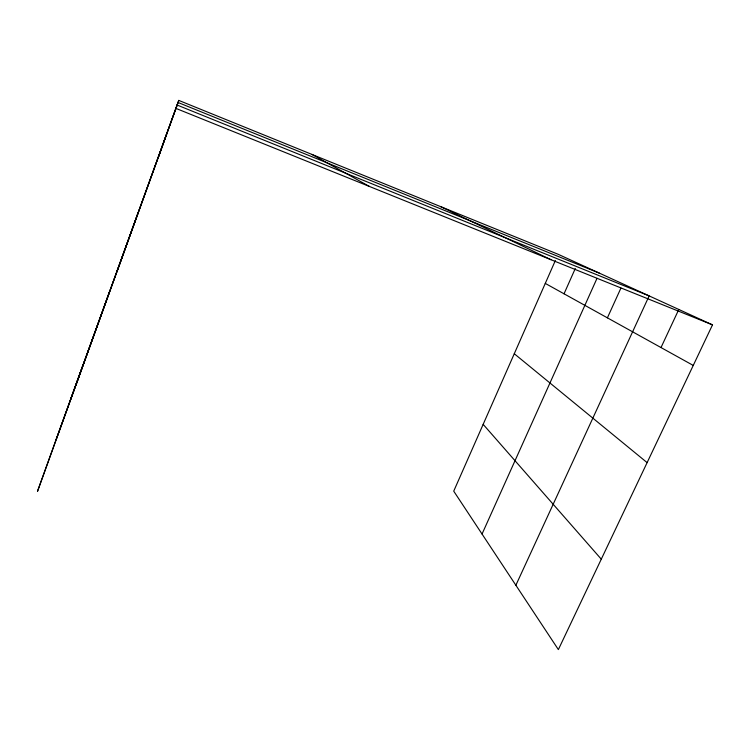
<?xml version="1.0" encoding="UTF-8"?>
<svg xmlns="http://www.w3.org/2000/svg" width="750" height="750" viewBox="0 0 750 750"><rect width="100%" height="100%" fill="white"/><g stroke="black" fill="none" stroke-linecap="round" stroke-linejoin="round"><path stroke-width="1.12" d="M82.434 366.553L37.5 491.353L178.772 100.406L558.113 254.269L712.5 324.872L558.366 649.594L453.722 491.147L555.366 260.512M158.672 156.656L166.875 133.266M117.028 271.688L138.216 212.447M75.862 385.387L109.519 291.731M70.594 399.422L178.772 100.406M56.147 439.556L177.684 103.706M564.038 293.803L575.306 268.481M482.044 534.028L597.019 278.325M607.397 317.841L620.916 288.113M515.869 585.244L649.144 295.894L177.234 105.084M661.003 347.559L678.797 309.459M176.109 108.469L712.5 324.872M178.078 102.497L599.363 273.131M440.625 206.616L551.053 259.734M545.278 283.406L693.244 365.428M311.887 154.406L369.413 186.45M514.275 353.738L647.119 462.619M483.159 424.35L601.284 559.172"/></g></svg>
